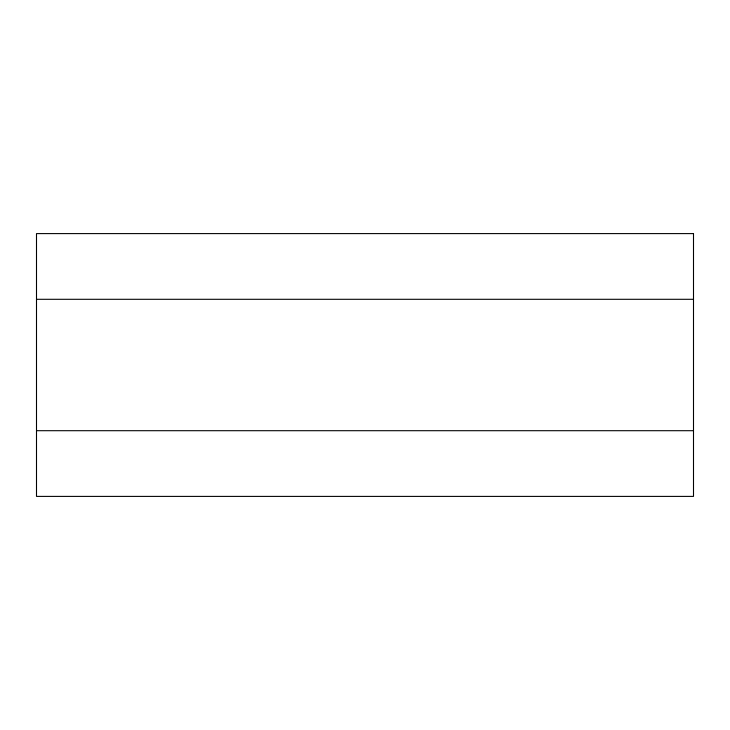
<?xml version="1.0" encoding="UTF-8"?>
<svg xmlns="http://www.w3.org/2000/svg" width="730" height="730" viewBox="0 0 730 730"><rect width="100%" height="100%" fill="white"/><g stroke="black" fill="none" stroke-linecap="round" stroke-linejoin="round"><path stroke-width="1.09" d="M36.5 299.3L693.5 299.3M36.5 430.7L693.5 430.7M693.5 233.6L36.5 233.6L36.5 496.4L693.5 496.4L693.5 233.6"/></g></svg>
